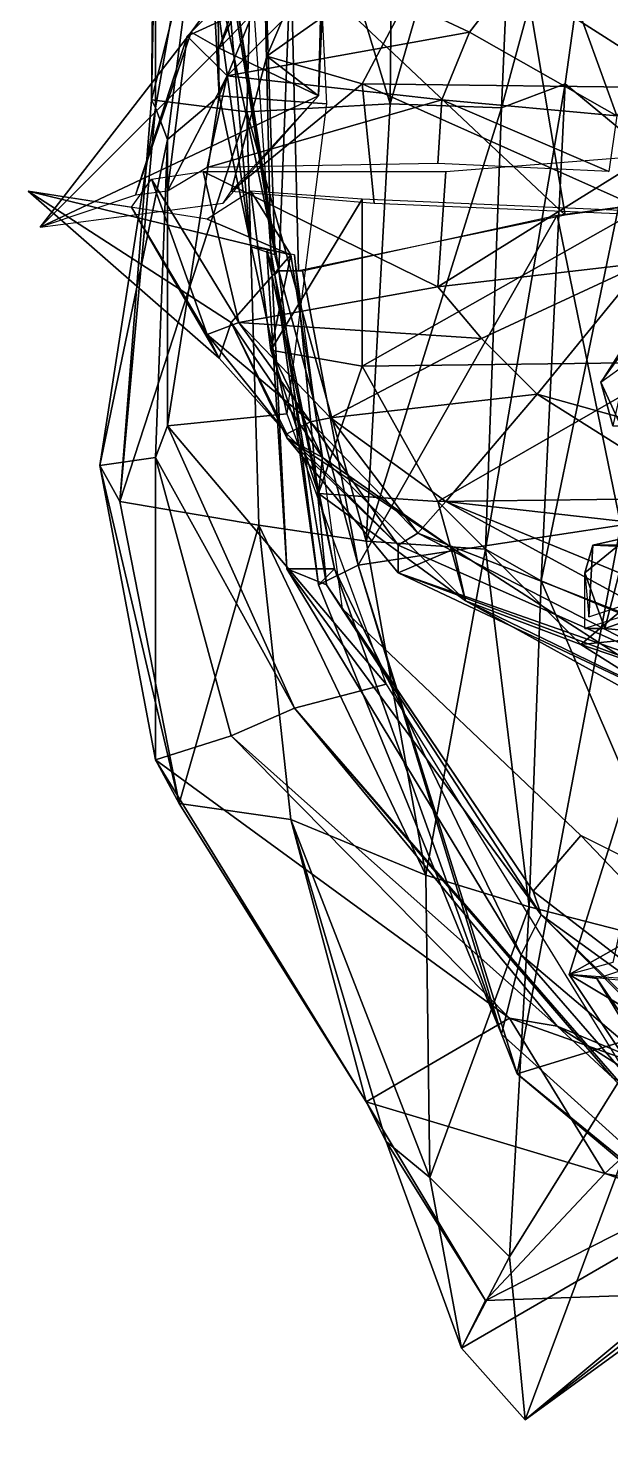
# Model space of a CAD drawing. Extents: x 4.9 to 9.1, y -6.1 to 13.5.
# Drawn here: x 6.631 to 6.875, y -0.884 to -0.293 of the extents above; entities that cross this region are included whole.
import ezdxf

# ---------------------------------------------------------------- set-up
doc = ezdxf.new("R2010")
doc.units = 0
doc.layers.get('0').update_dxf_attribs({"linetype": 'CONTINUOUS'})

msp = doc.modelspace()

# ---------------------------------------------------------------- linework, layer by layer
at = {"color": 0}
msp.add_point((6.75444, -0.47283, 1.19167), dxfattribs=at)
for points in [[(6.83777, -0.1345, 0.46), (6.78444, -0.1395, 0.39833), (6.78277, -0.3245, 0.39333)], [(6.78277, -0.3245, 0.39333), (6.82944, -0.32616, 0.44667), (6.83777, -0.1345, 0.46)], [(6.88111, -0.13616, 0.52833), (6.83777, -0.1345, 0.46), (6.82944, -0.32616, 0.44667)], [(6.72777, -0.14283, 0.28833), (6.78277, -0.3245, 0.39333), (6.78444, -0.1395, 0.39833)], [(6.82944, -0.32616, 0.44667), (6.85611, -0.31616, 0.505), (6.88111, -0.13616, 0.52833)], [(6.88444, -0.3395, 0.52333), (6.88111, -0.13616, 0.52833), (6.85611, -0.31616, 0.505)], [(6.72777, -0.14283, 0.28833), (6.68611, -0.15616, 0.12), (6.68277, -0.32283, 0.11667)], [(6.68277, -0.32283, 0.11667), (6.72277, -0.32783, 0.29167), (6.72777, -0.14283, 0.28833)], [(6.78277, -0.3245, 0.39333), (6.72777, -0.14283, 0.28833), (6.72277, -0.32783, 0.29167)], [(6.68444, -0.16616, -0.03), (6.68277, -0.32283, 0.11667), (6.68611, -0.15616, 0.12)], [(6.68277, -0.32283, 0.11667), (6.68444, -0.16616, -0.03), (6.68444, -0.32616, -0.04)], [(6.70944, -0.18283, -0.17833), (6.68444, -0.32616, -0.04), (6.68444, -0.16616, -0.03)], [(6.68444, -0.32616, -0.04), (6.70944, -0.18283, -0.17833), (6.68944, -0.3395, -0.18)], [(6.71111, -0.32116, -0.33), (6.68944, -0.3395, -0.18), (6.70944, -0.18283, -0.17833)], [(6.70944, -0.18283, -0.17833), (6.70444, -0.19283, -0.32833), (6.71111, -0.32116, -0.33)], [(6.75111, -0.22283, -0.445), (6.71111, -0.32116, -0.33), (6.70444, -0.19283, -0.32833)], [(6.84944, -0.25116, 0.85333), (6.96777, -0.2045, 0.82833), (6.87777, -0.3295, 0.8)], [(6.71111, -0.32116, -0.33), (6.75111, -0.22283, -0.445), (6.75611, -0.3245, -0.44333)], [(6.73611, -0.2445, 1.04), (6.71111, -0.30116, 1.09333), (6.73444, -0.2345, 1.09167)], [(6.75444, -0.25616, 1.18833), (6.73444, -0.2345, 1.09167), (6.71111, -0.30116, 1.09333)], [(6.70611, -0.25116, -0.745), (6.73444, -0.38616, -0.60167), (6.72944, -0.23783, -0.6)], [(6.72944, -0.23783, -0.6), (6.73277, -0.38616, -0.40333), (6.72277, -0.24116, -0.41333)], [(6.73277, -0.38616, -0.40333), (6.72944, -0.23783, -0.6), (6.73444, -0.38616, -0.60167)], [(6.83777, -0.26116, -1.37167), (6.97277, -0.2395, -1.44667), (6.99111, -0.35283, -1.38667)], [(6.74111, -0.25283, 0.96833), (6.69944, -0.2945, 1.04167), (6.73611, -0.2445, 1.04)], [(6.71111, -0.30116, 1.09333), (6.73611, -0.2445, 1.04), (6.69944, -0.2945, 1.04167)], [(6.75277, -0.32116, 1.195), (6.73111, -0.3045, 1.27333), (6.75611, -0.24616, 1.265)], [(6.80444, -0.25283, 1.41167), (6.75611, -0.24616, 1.265), (6.73111, -0.3045, 1.27333)], [(6.75611, -0.24616, 1.265), (6.75444, -0.25616, 1.18833), (6.75277, -0.32116, 1.195)], [(6.75944, -0.26783, 0.85), (6.69777, -0.29616, 0.955), (6.74111, -0.25283, 0.96833)], [(6.69944, -0.2945, 1.04167), (6.74111, -0.25283, 0.96833), (6.69777, -0.29616, 0.955)], [(6.73444, -0.38616, -0.60167), (6.70611, -0.25116, -0.745), (6.72444, -0.3845, -0.74667)], [(6.71277, -0.25283, -0.88833), (6.72444, -0.3845, -0.74667), (6.70611, -0.25116, -0.745)], [(6.72444, -0.3845, -0.74667), (6.71277, -0.25283, -0.88833), (6.73444, -0.38783, -0.89833)], [(6.71444, -0.25616, -1.07333), (6.73444, -0.38783, -0.89833), (6.71277, -0.25283, -0.88833)], [(6.73111, -0.3045, 1.27333), (6.77111, -0.31616, 1.41167), (6.80444, -0.25283, 1.41167)], [(6.75944, -0.26783, 0.85), (6.84944, -0.25116, 0.85333), (6.81611, -0.2945, 0.83333)], [(6.90611, -0.31783, 1.52667), (6.80444, -0.25283, 1.41167), (6.77111, -0.31616, 1.41167)], [(6.80444, -0.25283, 1.41167), (6.90611, -0.31783, 1.52667), (6.94944, -0.25116, 1.51333)], [(6.87777, -0.3295, 0.8), (6.81611, -0.2945, 0.83333), (6.84944, -0.25116, 0.85333)], [(6.71111, -0.30116, 1.09333), (6.75277, -0.32116, 1.195), (6.75444, -0.25616, 1.18833)], [(6.73444, -0.38783, -0.89833), (6.71444, -0.25616, -1.07333), (6.73611, -0.3945, -1.075)], [(6.74111, -0.26283, -1.23), (6.73611, -0.3945, -1.075), (6.71444, -0.25616, -1.07333)], [(6.73611, -0.3945, -1.075), (6.74111, -0.26283, -1.23), (6.74444, -0.3945, -1.235)], [(6.74111, -0.26283, -1.23), (6.83777, -0.26116, -1.37167), (6.85611, -0.37116, -1.36333)], [(6.85611, -0.37116, -1.36333), (6.74444, -0.3945, -1.235), (6.74111, -0.26283, -1.23)], [(6.99111, -0.35283, -1.38667), (6.85611, -0.37116, -1.36333), (6.83777, -0.26116, -1.37167)], [(6.69777, -0.29616, 0.955), (6.75944, -0.26783, 0.85), (6.71444, -0.31283, 0.83167)], [(6.81611, -0.2945, 0.83333), (6.71444, -0.31283, 0.83167), (6.75944, -0.26783, 0.85)], [(6.63611, -0.37616, 1.12167), (6.69944, -0.2945, 1.04167), (6.67611, -0.36283, 1.04)], [(6.69944, -0.2945, 1.04167), (6.63611, -0.37616, 1.12167), (6.71111, -0.30116, 1.09333)], [(6.69777, -0.29616, 0.955), (6.67611, -0.36283, 1.04), (6.69944, -0.2945, 1.04167)], [(6.71444, -0.31283, 0.83167), (6.81611, -0.2945, 0.83333), (6.80444, -0.32283, 0.82)], [(6.87777, -0.3295, 0.8), (6.80444, -0.32283, 0.82), (6.81611, -0.2945, 0.83333)], [(6.75277, -0.32116, 1.195), (6.71111, -0.30116, 1.09333), (6.63611, -0.37616, 1.12167)], [(6.67611, -0.36283, 1.04), (6.69777, -0.29616, 0.955), (6.68944, -0.36116, 0.95333)], [(6.71444, -0.31283, 0.83167), (6.68944, -0.36116, 0.95333), (6.69777, -0.29616, 0.955)], [(6.75277, -0.32116, 1.195), (6.71611, -0.36116, 1.25), (6.73111, -0.3045, 1.27333)], [(6.77111, -0.31616, 1.41167), (6.73111, -0.3045, 1.27333), (6.71611, -0.36116, 1.25)], [(6.68944, -0.36116, 0.95333), (6.71444, -0.31283, 0.83167), (6.70611, -0.35116, 0.82667)], [(6.80444, -0.32283, 0.82), (6.70611, -0.35116, 0.82667), (6.71444, -0.31283, 0.83167)], [(6.71611, -0.36116, 1.25), (6.77611, -0.36616, 1.41167), (6.77111, -0.31616, 1.41167)], [(6.89444, -0.37116, 1.52333), (6.77111, -0.31616, 1.41167), (6.77611, -0.36616, 1.41167)], [(6.77111, -0.31616, 1.41167), (6.89444, -0.37116, 1.52333), (6.90611, -0.31783, 1.52667)], [(6.85611, -0.31616, 0.505), (6.82944, -0.32616, 0.44667), (6.82277, -0.51116, 0.465)], [(6.82277, -0.51116, 0.465), (6.84611, -0.5245, 0.54167), (6.85611, -0.31616, 0.505)], [(6.88444, -0.3395, 0.52333), (6.85611, -0.31616, 0.505), (6.84611, -0.5245, 0.54167)], [(6.63611, -0.37616, 1.12167), (6.71277, -0.36616, 1.205), (6.75277, -0.32116, 1.195)], [(6.68444, -0.32616, -0.04), (6.66944, -0.49116, 0.13667), (6.68277, -0.32283, 0.11667)], [(6.72277, -0.32783, 0.29167), (6.68277, -0.32283, 0.11667), (6.66944, -0.49116, 0.13667)], [(6.73944, -0.4545, -0.455), (6.68944, -0.4595, -0.33167), (6.71111, -0.32116, -0.33)], [(6.68944, -0.3395, -0.18), (6.71111, -0.32116, -0.33), (6.68944, -0.4595, -0.33167)], [(6.70611, -0.35116, 0.82667), (6.80444, -0.32283, 0.82), (6.80277, -0.3495, 0.815)], [(6.71111, -0.32116, -0.33), (6.75611, -0.3245, -0.44333), (6.73944, -0.4545, -0.455)], [(6.71611, -0.36116, 1.25), (6.75277, -0.32116, 1.195), (6.71277, -0.36616, 1.205)], [(6.72277, -0.32783, 0.29167), (6.77277, -0.50783, 0.405), (6.78277, -0.3245, 0.39333)], [(6.82944, -0.32616, 0.44667), (6.78277, -0.3245, 0.39333), (6.77277, -0.50783, 0.405)], [(6.87444, -0.35283, 0.79833), (6.80277, -0.3495, 0.815), (6.80444, -0.32283, 0.82)], [(6.80444, -0.32283, 0.82), (6.87777, -0.3295, 0.8), (6.87444, -0.35283, 0.79833)], [(6.68944, -0.3395, -0.18), (6.66111, -0.47616, -0.04167), (6.68444, -0.32616, -0.04)], [(6.66944, -0.49116, 0.13667), (6.68444, -0.32616, -0.04), (6.66111, -0.47616, -0.04167)], [(6.66944, -0.49116, 0.13667), (6.72777, -0.50116, 0.29667), (6.72277, -0.32783, 0.29167)], [(6.77277, -0.50783, 0.405), (6.72277, -0.32783, 0.29167), (6.72777, -0.50116, 0.29667)], [(6.77277, -0.50783, 0.405), (6.82277, -0.51116, 0.465), (6.82944, -0.32616, 0.44667)], [(6.66111, -0.47616, -0.04167), (6.68944, -0.3395, -0.18), (6.68444, -0.47283, -0.18667)], [(6.68944, -0.4595, -0.33167), (6.68444, -0.47283, -0.18667), (6.68944, -0.3395, -0.18)], [(6.84611, -0.5245, 0.54167), (6.88277, -0.5395, 0.59167), (6.88444, -0.3395, 0.52333)], [(6.80277, -0.40116, 0.82), (6.89111, -0.34616, 0.79667), (6.88944, -0.39116, 0.795)], [(6.89111, -0.34616, 0.79667), (6.80277, -0.40116, 0.82), (6.80611, -0.35283, 0.80833)], [(6.68277, -0.35616, 0.955), (6.70444, -0.35283, 0.82833), (6.71944, -0.41616, 0.84333)], [(6.70444, -0.35283, 0.82833), (6.80611, -0.35283, 0.80833), (6.80277, -0.40116, 0.82)], [(6.80277, -0.40116, 0.82), (6.71944, -0.41616, 0.84333), (6.70444, -0.35283, 0.82833)], [(6.99111, -0.35283, -1.38667), (6.87944, -0.50116, -1.37333), (6.85277, -0.37116, -1.37167)], [(6.67444, -0.36783, 1.04333), (6.68277, -0.35616, 0.955), (6.70611, -0.42116, 0.95)], [(6.71944, -0.41616, 0.84333), (6.70611, -0.42116, 0.95), (6.68277, -0.35616, 0.955)], [(6.63111, -0.36116, 1.11333), (6.67444, -0.36783, 1.04333), (6.71111, -0.43116, 1.04667)], [(6.71111, -0.43116, 1.04667), (6.71611, -0.41616, 1.07667), (6.63111, -0.36116, 1.11333)], [(6.74111, -0.38783, 1.18833), (6.63111, -0.36116, 1.11333), (6.71611, -0.41616, 1.07667)], [(6.63111, -0.36116, 1.11333), (6.74111, -0.38783, 1.18833), (6.70611, -0.37283, 1.205)], [(6.72444, -0.36116, 1.26167), (6.70611, -0.37283, 1.205), (6.74111, -0.38783, 1.18833)], [(6.74111, -0.38783, 1.18833), (6.73277, -0.42783, 1.26167), (6.72444, -0.36116, 1.26167)], [(6.77111, -0.3645, 1.41), (6.72444, -0.36116, 1.26167), (6.73277, -0.42783, 1.26167)], [(6.73277, -0.42783, 1.26167), (6.77111, -0.4345, 1.40833), (6.77111, -0.3645, 1.41)], [(6.88611, -0.3695, 1.52167), (6.77111, -0.3645, 1.41), (6.77111, -0.4345, 1.40833)], [(6.70611, -0.42116, 0.95), (6.71111, -0.43116, 1.04667), (6.67444, -0.36783, 1.04333)], [(6.85277, -0.37116, -1.37167), (6.76944, -0.51783, -1.22833), (6.74611, -0.3945, -1.22667)], [(6.76944, -0.51783, -1.22833), (6.85277, -0.37116, -1.37167), (6.87944, -0.50116, -1.37333)], [(6.77111, -0.4345, 1.40833), (6.90444, -0.43283, 1.515), (6.88611, -0.3695, 1.52167)], [(6.71611, -0.41616, 1.07667), (6.75444, -0.47283, 1.19167), (6.74111, -0.38783, 1.18833)], [(6.73277, -0.38616, -0.59833), (6.73111, -0.38616, -0.75167), (6.73944, -0.5195, -0.74833)], [(6.75944, -0.5195, -0.89833), (6.73944, -0.5195, -0.74833), (6.73111, -0.38616, -0.75167)], [(6.73111, -0.38616, -0.75167), (6.73444, -0.39616, -0.89), (6.75944, -0.5195, -0.89833)], [(6.74277, -0.38783, -0.405), (6.73277, -0.38616, -0.59833), (6.75611, -0.52616, -0.60167)], [(6.73944, -0.5195, -0.74833), (6.75611, -0.52616, -0.60167), (6.73277, -0.38616, -0.59833)], [(6.73277, -0.42783, 1.26167), (6.74111, -0.38783, 1.18833), (6.75444, -0.47283, 1.19167)], [(6.75611, -0.52616, -0.60167), (6.76277, -0.53616, -0.40167), (6.74277, -0.38783, -0.405)], [(6.73444, -0.39616, -0.89), (6.73611, -0.3945, -1.075), (6.75277, -0.52616, -1.075)], [(6.75277, -0.52616, -1.075), (6.75944, -0.5195, -0.89833), (6.73444, -0.39616, -0.89)], [(6.76944, -0.51783, -1.22833), (6.75277, -0.52616, -1.075), (6.73611, -0.3945, -1.075)], [(6.73611, -0.3945, -1.075), (6.74611, -0.3945, -1.22667), (6.76944, -0.51783, -1.22833)], [(6.88944, -0.39116, 0.795), (6.82111, -0.42283, 0.83), (6.80277, -0.40116, 0.82)], [(6.88944, -0.39116, 0.795), (6.84444, -0.44616, 0.84), (6.82111, -0.42283, 0.83)], [(6.84444, -0.44616, 0.84), (6.88944, -0.39116, 0.795), (6.95777, -0.47783, 0.81667)], [(6.71944, -0.41616, 0.84333), (6.80277, -0.40116, 0.82), (6.82111, -0.42283, 0.83)], [(6.71944, -0.41616, 0.84333), (6.74944, -0.45783, 0.955), (6.70611, -0.42116, 0.95)], [(6.71611, -0.41616, 1.07667), (6.71111, -0.43116, 1.04667), (6.73944, -0.46283, 1.03167)], [(6.73944, -0.46283, 1.03167), (6.73944, -0.4645, 1.08667), (6.71611, -0.41616, 1.07667)], [(6.75444, -0.47283, 1.19167), (6.71611, -0.41616, 1.07667), (6.73944, -0.4645, 1.08667)], [(6.82111, -0.42283, 0.83), (6.75777, -0.45616, 0.865), (6.71944, -0.41616, 0.84333)], [(6.74944, -0.45783, 0.955), (6.71944, -0.41616, 0.84333), (6.75777, -0.45616, 0.865)], [(6.73944, -0.46283, 1.03167), (6.70611, -0.42116, 0.95), (6.74944, -0.45783, 0.955)], [(6.70611, -0.42116, 0.95), (6.73944, -0.46283, 1.03167), (6.71111, -0.43116, 1.04667)], [(6.75777, -0.45616, 0.865), (6.82111, -0.42283, 0.83), (6.84444, -0.44616, 0.84)], [(6.87111, -0.44116, -4.08667), (6.87944, -0.4595, -4.065), (6.88277, -0.42283, -4.06167)], [(6.87111, -0.44116, -4.08667), (6.88444, -0.42283, -4.10167), (6.87611, -0.4595, -4.10833)], [(6.87111, -0.44116, -4.08667), (6.88277, -0.43283, -4.05833), (6.88444, -0.42283, -4.10167)], [(6.75444, -0.47283, 1.19167), (6.75277, -0.48783, 1.25333), (6.73277, -0.42783, 1.26167)], [(6.77111, -0.4345, 1.40833), (6.73277, -0.42783, 1.26167), (6.75277, -0.48783, 1.25333)], [(6.75277, -0.48783, 1.25333), (6.80277, -0.49116, 1.405), (6.77111, -0.4345, 1.40833)], [(6.90444, -0.43283, 1.515), (6.77111, -0.4345, 1.40833), (6.80277, -0.49116, 1.405)], [(6.80277, -0.49116, 1.405), (6.93611, -0.4895, 1.50333), (6.90444, -0.43283, 1.515)], [(6.87111, -0.44116, -4.08667), (6.87611, -0.4595, -4.10833), (6.87944, -0.4595, -4.065)], [(6.84444, -0.44616, 0.84), (6.80611, -0.49116, 0.88833), (6.75777, -0.45616, 0.865)], [(6.80611, -0.49116, 0.88833), (6.84444, -0.44616, 0.84), (6.93944, -0.50616, 0.86833)], [(6.95777, -0.47783, 0.81667), (6.93944, -0.50616, 0.86833), (6.84444, -0.44616, 0.84)], [(6.68944, -0.4595, -0.33167), (6.73944, -0.4545, -0.455), (6.78111, -0.56783, -0.455)], [(6.68444, -0.47283, -0.18667), (6.68944, -0.4595, -0.33167), (6.74277, -0.57783, -0.33167)], [(6.78111, -0.56783, -0.455), (6.74277, -0.57783, -0.33167), (6.68944, -0.4595, -0.33167)], [(6.74944, -0.45783, 0.955), (6.78611, -0.5095, 1.01333), (6.73944, -0.46283, 1.03167)], [(6.75777, -0.45616, 0.865), (6.79444, -0.5045, 0.96), (6.74944, -0.45783, 0.955)], [(6.78611, -0.5095, 1.01333), (6.74944, -0.45783, 0.955), (6.79444, -0.5045, 0.96)], [(6.79444, -0.5045, 0.96), (6.75777, -0.45616, 0.865), (6.80611, -0.49116, 0.88833)], [(6.73944, -0.4645, 1.08667), (6.73944, -0.46283, 1.03167), (6.78611, -0.5095, 1.01333)], [(6.78611, -0.5095, 1.01333), (6.78611, -0.52116, 1.08333), (6.73944, -0.4645, 1.08667)], [(6.80944, -0.51116, 1.175), (6.73944, -0.4645, 1.08667), (6.78611, -0.52116, 1.08333)], [(6.73944, -0.4645, 1.08667), (6.80944, -0.51116, 1.175), (6.75444, -0.47283, 1.19167)], [(6.68444, -0.47283, -0.18667), (6.68444, -0.5995, -0.045), (6.66111, -0.47616, -0.04167)], [(6.74277, -0.57783, -0.33167), (6.71611, -0.5895, -0.19167), (6.68444, -0.47283, -0.18667)], [(6.68444, -0.5995, -0.045), (6.68444, -0.47283, -0.18667), (6.71611, -0.5895, -0.19167)], [(6.75444, -0.47283, 1.19167), (6.81444, -0.53283, 1.23167), (6.75277, -0.48783, 1.25333)], [(6.81444, -0.53283, 1.23167), (6.75444, -0.47283, 1.19167), (6.80944, -0.51116, 1.175)], [(6.69444, -0.61783, 0.12667), (6.66111, -0.47616, -0.04167), (6.68444, -0.5995, -0.045)], [(6.66111, -0.47616, -0.04167), (6.69444, -0.61783, 0.12667), (6.66944, -0.49116, 0.13667)], [(6.80277, -0.49116, 1.405), (6.75277, -0.48783, 1.25333), (6.81444, -0.53283, 1.23167)], [(6.93611, -0.4895, 1.50333), (6.80277, -0.49116, 1.405), (6.86277, -0.55116, 1.37333)], [(6.86277, -0.55116, 1.37333), (7.01111, -0.53616, 1.47667), (6.93611, -0.4895, 1.50333)], [(6.72777, -0.50116, 0.29667), (6.66944, -0.49116, 0.13667), (6.69444, -0.61783, 0.12667)], [(6.80611, -0.49116, 0.88833), (6.92277, -0.5545, 0.97), (6.79444, -0.5045, 0.96)], [(6.81444, -0.53283, 1.23167), (6.86277, -0.55116, 1.37333), (6.80277, -0.49116, 1.405)], [(6.93944, -0.50616, 0.86833), (6.92777, -0.54116, 0.93167), (6.80611, -0.49116, 0.88833)], [(6.92277, -0.5545, 0.97), (6.80611, -0.49116, 0.88833), (6.92777, -0.54116, 0.93167)], [(6.69444, -0.61783, 0.12667), (6.74111, -0.6245, 0.29333), (6.72777, -0.50116, 0.29667)], [(6.79777, -0.64783, 0.38667), (6.72777, -0.50116, 0.29667), (6.74111, -0.6245, 0.29333)], [(6.72777, -0.50116, 0.29667), (6.79777, -0.64783, 0.38667), (6.77277, -0.50783, 0.405)], [(6.87944, -0.50116, -1.37333), (6.83611, -0.73116, -1.22333), (6.76944, -0.51783, -1.22833)], [(6.83611, -0.73116, -1.22333), (6.87944, -0.50116, -1.37333), (6.94444, -0.69783, -1.4)], [(6.82277, -0.51116, 0.465), (6.77277, -0.50783, 0.405), (6.79777, -0.64783, 0.38667)], [(6.79444, -0.5045, 0.96), (6.91444, -0.56616, 1.00667), (6.78611, -0.5095, 1.01333)], [(6.91444, -0.56616, 1.00667), (6.79444, -0.5045, 0.96), (6.92277, -0.5545, 0.97)], [(6.86444, -0.52116, -4.07167), (6.88277, -0.50616, -4.085), (6.87277, -0.5445, -4.08167)], [(6.86444, -0.52116, -4.07167), (6.86777, -0.5095, -4.045), (6.88277, -0.50616, -4.085)], [(6.95111, -0.5095, -4.07667), (6.88277, -0.50616, -4.085), (6.86777, -0.5095, -4.045)], [(6.94277, -0.55116, -4.04833), (6.87277, -0.5445, -4.08167), (6.88277, -0.50616, -4.085)], [(6.78611, -0.52116, 1.08333), (6.78611, -0.5095, 1.01333), (6.91444, -0.56616, 1.00667)], [(6.78611, -0.52116, 1.08333), (6.93111, -0.5895, 1.12833), (6.80944, -0.51116, 1.175)], [(6.79777, -0.64783, 0.38667), (6.84111, -0.66116, 0.455), (6.82277, -0.51116, 0.465)], [(6.81444, -0.53283, 1.23167), (6.80944, -0.51116, 1.175), (6.93111, -0.5895, 1.12833)], [(6.84611, -0.5245, 0.54167), (6.82277, -0.51116, 0.465), (6.84111, -0.66116, 0.455)], [(7.01444, -0.60116, -1.53), (6.91444, -0.5095, -1.44667), (6.85777, -0.6895, -1.36667)], [(6.87611, -0.6845, -1.57833), (6.85777, -0.6895, -1.36667), (6.91444, -0.5095, -1.44667)], [(6.86444, -0.52116, -4.07167), (6.86611, -0.5395, -4.05), (6.86777, -0.5095, -4.045)], [(6.95777, -0.5145, -4.04), (6.86444, -0.5445, -4.05333), (6.87277, -0.5445, -4.08167)], [(6.94611, -0.51283, -4.03667), (6.86777, -0.5095, -4.045), (6.86611, -0.5395, -4.05)], [(6.86777, -0.5095, -4.045), (6.94611, -0.51283, -4.03667), (6.95111, -0.5095, -4.07667)], [(6.87277, -0.5445, -4.08167), (6.94277, -0.55116, -4.04833), (6.95777, -0.5145, -4.04)], [(6.75611, -0.52616, -0.60167), (6.73944, -0.5195, -0.74833), (6.84611, -0.6645, -0.74167)], [(6.83777, -0.68116, -0.895), (6.84611, -0.6645, -0.74167), (6.73944, -0.5195, -0.74833)], [(6.73944, -0.5195, -0.74833), (6.75944, -0.5195, -0.89833), (6.83777, -0.68116, -0.895)], [(6.76944, -0.51783, -1.22833), (6.82944, -0.7145, -1.07833), (6.75277, -0.52616, -1.075)], [(6.75944, -0.5195, -0.89833), (6.75277, -0.52616, -1.075), (6.82944, -0.7145, -1.07833)], [(6.82944, -0.7145, -1.07833), (6.83777, -0.68116, -0.895), (6.75944, -0.5195, -0.89833)], [(6.82944, -0.7145, -1.07833), (6.76944, -0.51783, -1.22833), (6.83611, -0.73116, -1.22333)], [(6.76277, -0.53616, -0.40167), (6.75611, -0.52616, -0.60167), (6.84277, -0.6545, -0.60167)], [(6.84611, -0.6645, -0.74167), (6.84277, -0.6545, -0.60167), (6.75611, -0.52616, -0.60167)], [(6.91444, -0.56616, 1.00667), (6.92444, -0.57283, 1.07), (6.78611, -0.52116, 1.08333)], [(6.93111, -0.5895, 1.12833), (6.78611, -0.52116, 1.08333), (6.92444, -0.57283, 1.07)], [(6.84111, -0.66116, 0.455), (6.91277, -0.6795, 0.52333), (6.84611, -0.5245, 0.54167)], [(6.88277, -0.5395, 0.59167), (6.84611, -0.5245, 0.54167), (6.91277, -0.6795, 0.52333)], [(6.86444, -0.52116, -4.07167), (6.87277, -0.5445, -4.08167), (6.86444, -0.5445, -4.05333)], [(6.84277, -0.6545, -0.60167), (6.86277, -0.63116, -0.39833), (6.76277, -0.53616, -0.40167)], [(6.93111, -0.5895, 1.12833), (6.97111, -0.6195, 1.23), (6.81444, -0.53283, 1.23167)], [(6.86277, -0.55116, 1.37333), (6.81444, -0.53283, 1.23167), (6.97111, -0.6195, 1.23)], [(7.01111, -0.53616, 1.47667), (6.86277, -0.55116, 1.37333), (7.11111, -0.63616, 1.315)], [(6.97111, -0.6195, 1.23), (7.11111, -0.63616, 1.315), (6.86277, -0.55116, 1.37333)], [(6.74277, -0.57783, -0.33167), (6.78111, -0.56783, -0.455), (6.89611, -0.7545, -0.49333)], [(6.74277, -0.57783, -0.33167), (6.85277, -0.71116, -0.2), (6.71611, -0.5895, -0.19167)], [(6.89611, -0.7545, -0.49333), (6.87611, -0.73283, -0.33167), (6.74277, -0.57783, -0.33167)], [(6.85277, -0.71116, -0.2), (6.74277, -0.57783, -0.33167), (6.87611, -0.73283, -0.33167)], [(6.71611, -0.5895, -0.19167), (6.83277, -0.70783, -0.05333), (6.68444, -0.5995, -0.045)], [(6.83277, -0.70783, -0.05333), (6.71611, -0.5895, -0.19167), (6.85277, -0.71116, -0.2)], [(6.77277, -0.74283, 0.11), (6.68444, -0.5995, -0.045), (6.83277, -0.70783, -0.05333)], [(6.68444, -0.5995, -0.045), (6.77277, -0.74283, 0.11), (6.69444, -0.61783, 0.12667)], [(6.85777, -0.6895, -1.36667), (6.99611, -0.7045, -1.49333), (7.01444, -0.60116, -1.53)], [(6.74111, -0.6245, 0.29333), (6.69444, -0.61783, 0.12667), (6.77277, -0.74283, 0.11)], [(6.77277, -0.74283, 0.11), (6.78111, -0.7595, 0.275), (6.74111, -0.6245, 0.29333)], [(6.79944, -0.7745, 0.38333), (6.74111, -0.6245, 0.29333), (6.78111, -0.7595, 0.275)], [(6.74111, -0.6245, 0.29333), (6.79944, -0.7745, 0.38333), (6.79777, -0.64783, 0.38667)], [(6.86277, -0.63116, -0.39833), (6.84277, -0.6545, -0.60167), (7.00277, -0.77783, -0.585)], [(7.00277, -0.77783, -0.585), (7.00944, -0.7045, -0.38833), (6.86277, -0.63116, -0.39833)], [(6.84111, -0.66116, 0.455), (6.79777, -0.64783, 0.38667), (6.79944, -0.7745, 0.38333)], [(6.84611, -0.6645, -0.74167), (7.00277, -0.77783, -0.585), (6.84277, -0.6545, -0.60167)], [(6.79944, -0.7745, 0.38333), (6.83277, -0.80783, 0.45833), (6.84111, -0.66116, 0.455)], [(6.91277, -0.6795, 0.52333), (6.84111, -0.66116, 0.455), (6.83277, -0.80783, 0.45833)], [(6.84611, -0.6645, -0.74167), (6.83777, -0.68116, -0.895), (7.00277, -0.82116, -0.87167)], [(7.00277, -0.77783, -0.585), (6.84611, -0.6645, -0.74167), (6.99944, -0.81283, -0.72833)], [(7.00277, -0.82116, -0.87167), (6.99944, -0.81283, -0.72833), (6.84611, -0.6645, -0.74167)], [(6.91277, -0.6795, 0.52333), (6.83277, -0.80783, 0.45833), (6.83944, -0.87616, 0.44)], [(6.83944, -0.87616, 0.44), (6.89277, -0.8345, 0.535), (6.91277, -0.6795, 0.52333)], [(6.91444, -0.67616, -1.81667), (6.99111, -0.8695, -1.525), (6.86944, -0.69116, -1.58)], [(6.83777, -0.68116, -0.895), (6.82944, -0.7145, -1.07833), (7.00277, -0.87116, -1.05667)], [(7.00277, -0.87116, -1.05667), (7.00277, -0.82116, -0.87167), (6.83777, -0.68116, -0.895)], [(6.85777, -0.6895, -1.35667), (7.03944, -0.79783, -1.44167), (6.99111, -0.6995, -1.49167)], [(7.03944, -0.79783, -1.44167), (6.85777, -0.6895, -1.35667), (6.97111, -0.8595, -1.29167)], [(6.86944, -0.69116, -1.58), (6.97111, -0.8595, -1.29167), (6.85777, -0.6895, -1.35667)], [(6.97111, -0.8595, -1.29167), (6.86944, -0.69116, -1.58), (6.99111, -0.8695, -1.525)], [(6.94444, -0.69783, -1.4), (7.02444, -0.8845, -1.24667), (6.83611, -0.73116, -1.22333)], [(6.83277, -0.70783, -0.05333), (6.87277, -0.77283, 0.10667), (6.77277, -0.74283, 0.11)], [(6.85277, -0.71116, -0.2), (6.91277, -0.73616, -0.065), (6.83277, -0.70783, -0.05333)], [(6.87277, -0.77283, 0.10667), (6.83277, -0.70783, -0.05333), (6.91277, -0.73616, -0.065)], [(6.83611, -0.73116, -1.22333), (7.00277, -0.87116, -1.05667), (6.82944, -0.7145, -1.07833)], [(6.87611, -0.73283, -0.33167), (6.93944, -0.76616, -0.20333), (6.85277, -0.71116, -0.2)], [(6.91277, -0.73616, -0.065), (6.85277, -0.71116, -0.2), (6.93944, -0.76616, -0.20333)], [(6.82277, -0.82616, 0.26), (7.01944, -0.72616, 0.37167), (6.81277, -0.84616, 0.365)], [(6.83944, -0.87616, 0.44), (6.81277, -0.84616, 0.365), (7.01944, -0.72616, 0.37167)], [(7.01944, -0.72616, 0.37167), (6.82277, -0.82616, 0.26), (7.00944, -0.8195, 0.22833)], [(7.01944, -0.72616, 0.37167), (7.01777, -0.74616, 0.47833), (6.83944, -0.87616, 0.44)], [(7.00277, -0.87116, -1.05667), (6.83611, -0.73116, -1.22333), (7.02444, -0.8845, -1.24667)], [(6.91277, -0.73616, -0.065), (7.01944, -0.80116, 0.06833), (6.87277, -0.77283, 0.10667)], [(6.82277, -0.82616, 0.26), (6.77277, -0.74283, 0.11), (6.87277, -0.77283, 0.10667)], [(6.77277, -0.74283, 0.11), (6.82277, -0.82616, 0.26), (6.78111, -0.7595, 0.275)], [(6.89277, -0.8345, 0.535), (6.83944, -0.87616, 0.44), (7.01777, -0.74616, 0.47833)], [(6.81277, -0.84616, 0.365), (6.78111, -0.7595, 0.275), (6.82277, -0.82616, 0.26)], [(6.78111, -0.7595, 0.275), (6.81277, -0.84616, 0.365), (6.79944, -0.7745, 0.38333)], [(6.83277, -0.80783, 0.45833), (6.79944, -0.7745, 0.38333), (6.81277, -0.84616, 0.365)], [(6.87277, -0.77283, 0.10667), (7.00944, -0.8195, 0.22833), (6.82277, -0.82616, 0.26)], [(7.00944, -0.8195, 0.22833), (6.87277, -0.77283, 0.10667), (7.01944, -0.80116, 0.06833)], [(6.81277, -0.84616, 0.365), (6.83944, -0.87616, 0.44), (6.83277, -0.80783, 0.45833)]]:
    msp.add_3dface(points, dxfattribs=at)

doc.saveas('drawing.dxf')
